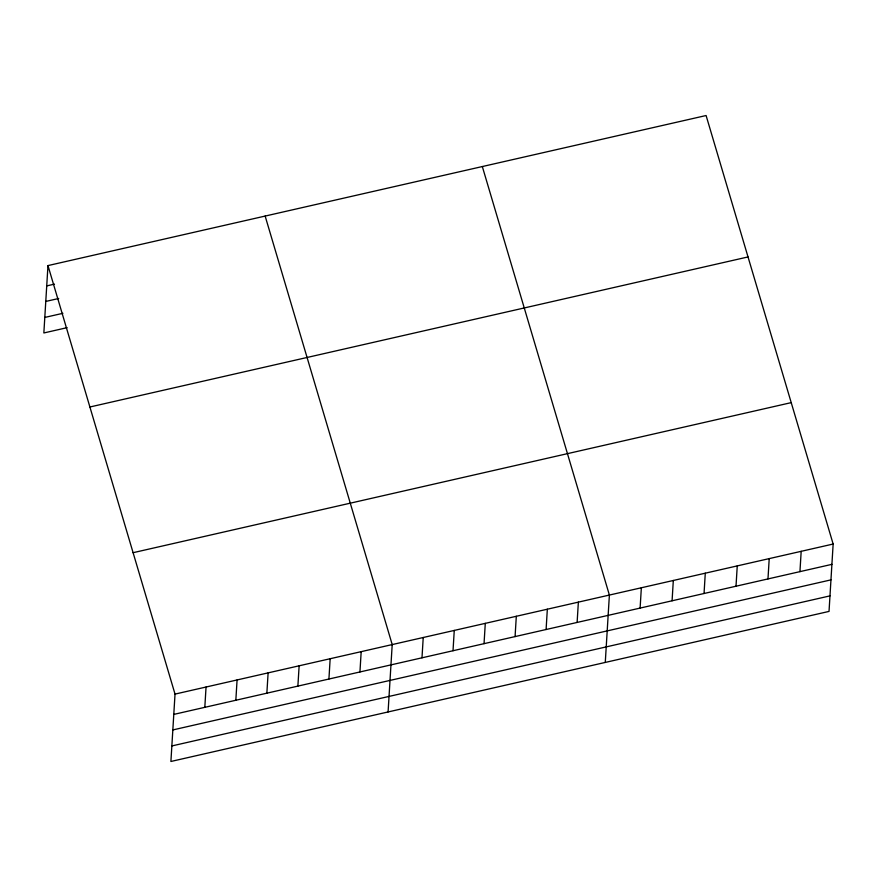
<?xml version="1.0" encoding="UTF-8"?>
<svg xmlns="http://www.w3.org/2000/svg" width="877" height="877" viewBox="0 0 877 877"><rect width="100%" height="100%" fill="white"/><g stroke="black" fill="none" stroke-linecap="round" stroke-linejoin="round"><path stroke-width="1.32" d="M47.972 265.588L175.027 694.102L170.905 761.477L829.028 611.412L833.15 544.036L706.095 115.523L47.972 265.588L43.85 332.964L67.123 327.658M204.812 707.333L206.051 687.02M235.836 700.263L237.075 679.949M266.86 693.181L268.11 672.878M297.884 686.11L299.134 665.796M328.919 679.039L330.158 658.726M359.943 671.957L361.181 651.655M388.083 711.949L392.205 644.573L265.15 216.071M421.99 657.816L423.229 637.502M453.014 650.734L454.264 630.431M484.038 643.663L485.288 623.361M515.073 636.592L516.312 616.279M546.097 629.511L547.336 609.208M577.121 622.44L578.36 602.137M605.273 662.431L609.383 595.055L482.328 166.553M640.111 608.079L641.35 587.765M672.078 600.789L673.317 580.475M704.045 593.499L705.283 573.196M736.011 586.209L737.25 565.906M767.978 578.919L769.217 558.616M799.945 571.64L801.183 551.326M46.733 285.902L54.484 284.126M45.779 301.436L58.704 298.487M44.804 317.43L62.903 313.308M89.903 406.994L748.026 256.939M133.096 552.696L791.218 402.631M175.027 694.102L833.15 544.036M173.789 714.404L831.911 564.349M172.835 729.938L830.957 579.872M171.859 745.943L829.982 595.878"/></g></svg>
